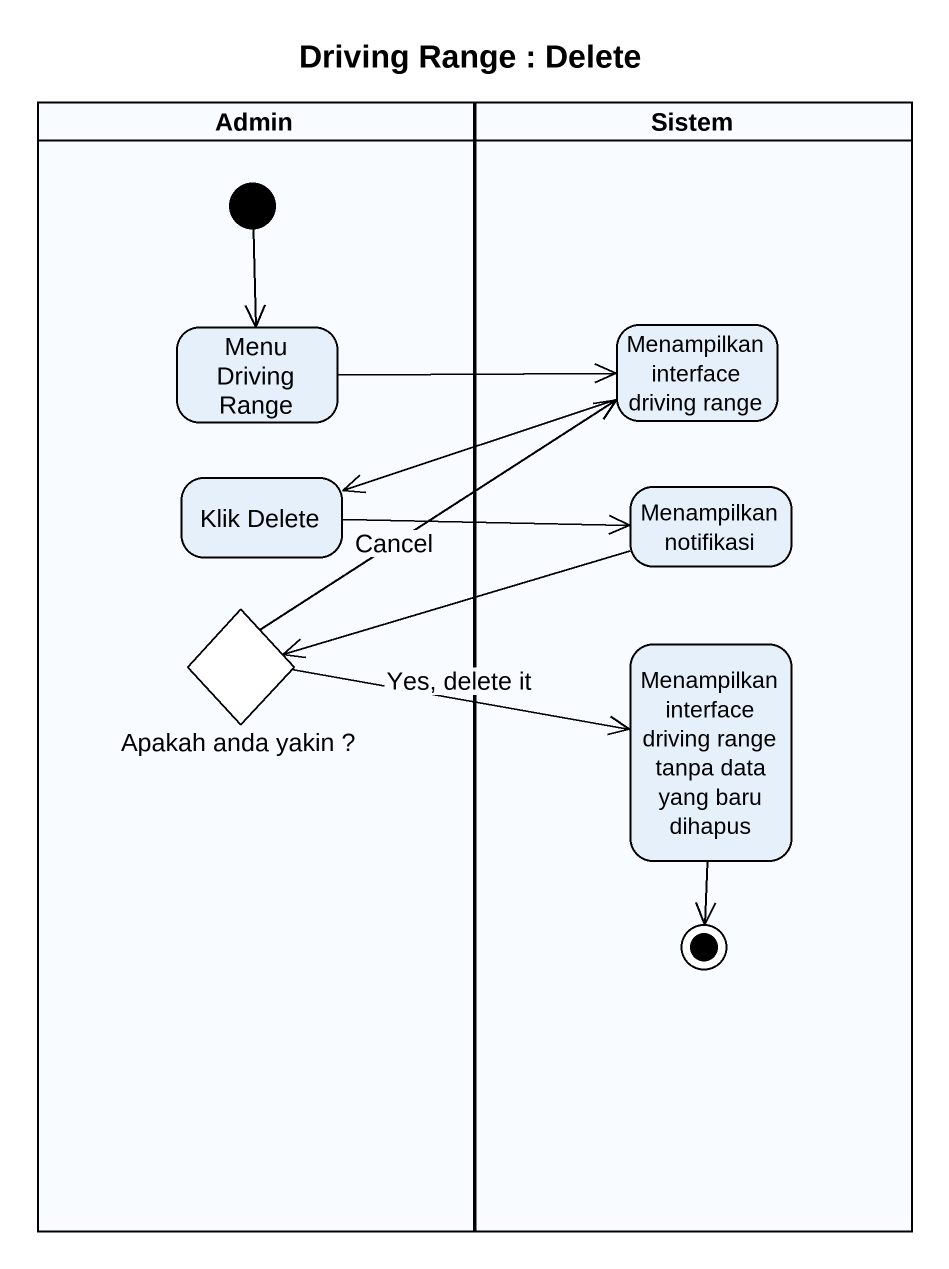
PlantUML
@startuml
title Driving Range : Delete
hide empty description
state Admin <<partition>> {
  state "Menu Driving Range" as Menu_Driving_Range
  state "Klik Delete" as Klik_Delete
  state "Apakah anda yakin ?" as Apakah_anda_yakin <<choice>>
  [*] --> Menu_Driving_Range
}
state Sistem <<partition>> {
  state "Menampilkan interface driving range" as Menampilkan_interface
  state "Menampilkan notifikasi" as Menampilkan_notifikasi
  state "Menampilkan interface driving range tanpa data yang baru dihapus" as Menampilkan_interface_2
  Menampilkan_interface_2 --> [*]
}
Menu_Driving_Range -right-> Menampilkan_interface
Menampilkan_interface -left-> Klik_Delete
Klik_Delete -right-> Menampilkan_notifikasi
Menampilkan_notifikasi -left-> Apakah_anda_yakin
Apakah_anda_yakin -up-> Menampilkan_interface : Cancel
Apakah_anda_yakin -right-> Menampilkan_interface_2 : Yes, delete it
@enduml
